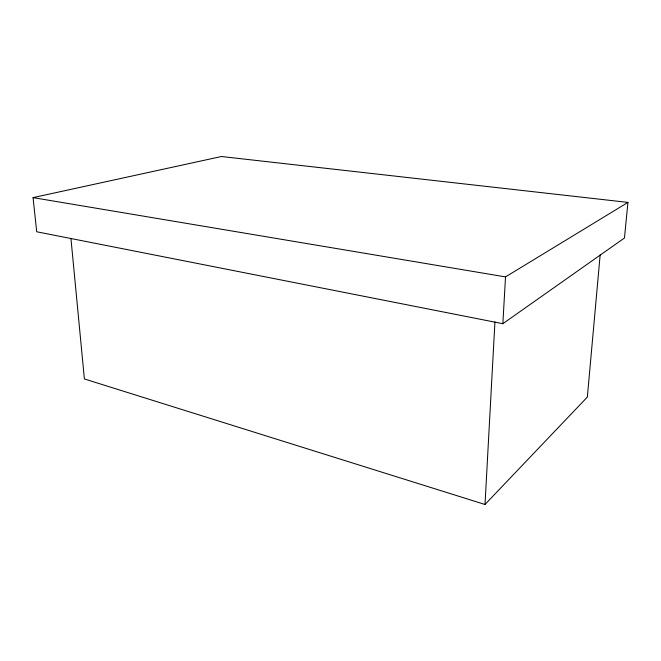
<?xml version="1.0" encoding="UTF-8"?>
<svg xmlns="http://www.w3.org/2000/svg" width="661" height="661" viewBox="0 0 661 661"><rect width="100%" height="100%" fill="white"/><g stroke="black" fill="none" stroke-linecap="round" stroke-linejoin="round"><path stroke-width="0.99" d="M70.95 238.522L84.385 378.96L485.009 504.483L494.932 321.981M502.847 323.708L505.525 276.901L627.95 202.398L624.455 238.01L502.847 323.708L36.719 231.771L33.05 197.622L221.443 156.517L627.95 202.398M600.171 254.749L587.348 397.063L485.009 504.483M33.05 197.622L505.525 276.901"/></g></svg>
